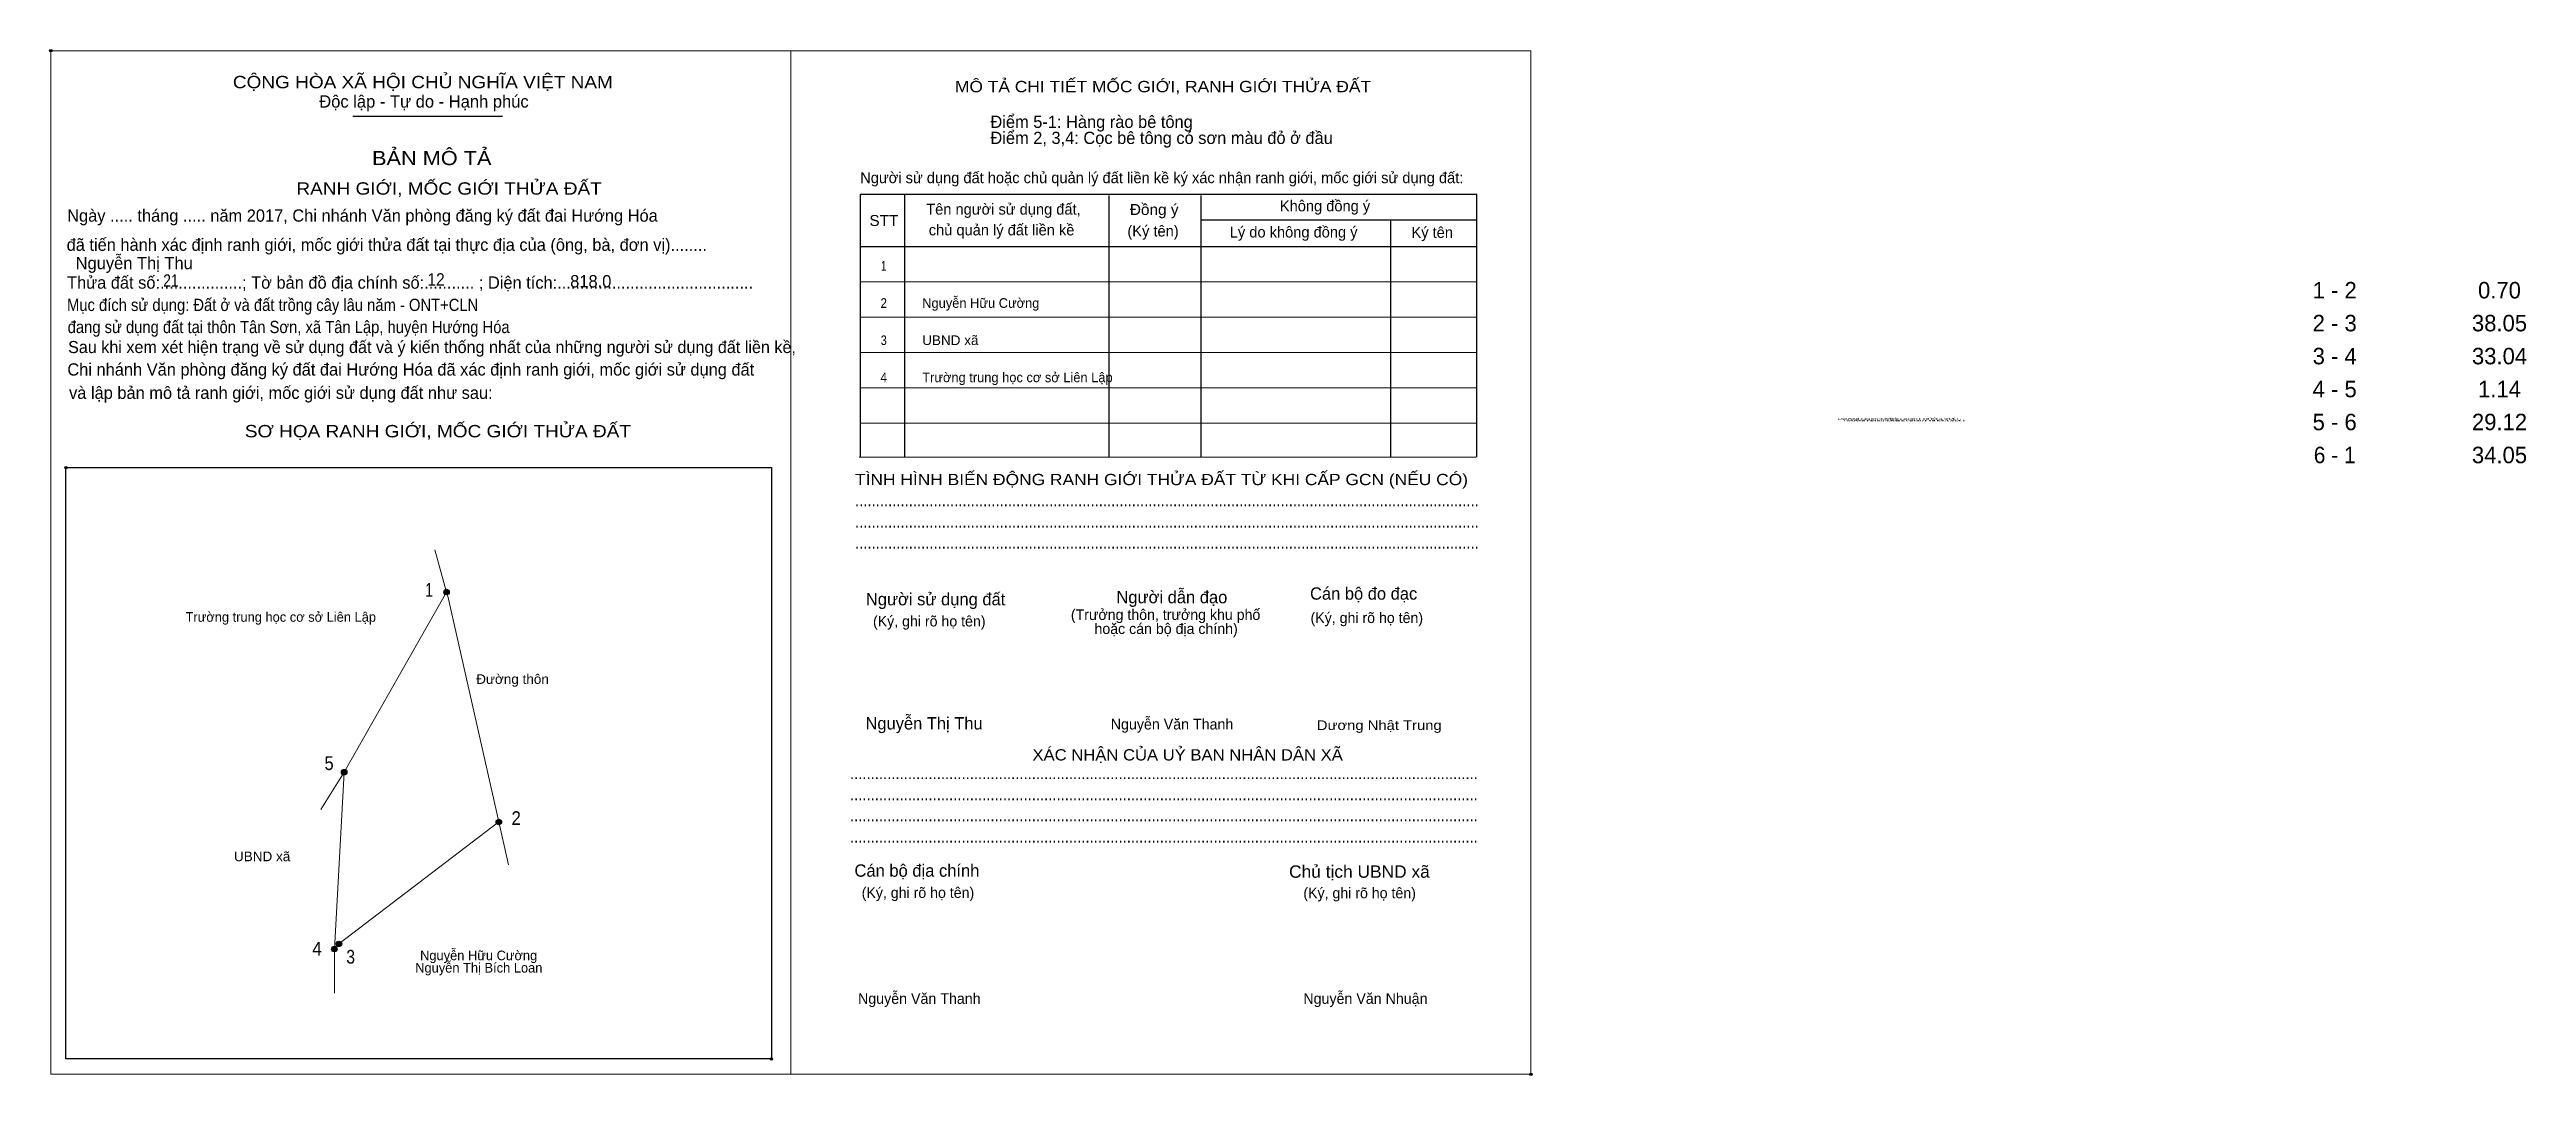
# Model space of a CAD drawing. Header units: metres. Extents: x 547990 to 548397, y 1837692 to 1837861.
import ezdxf
from ezdxf.enums import TextEntityAlignment as Align

# ---------------------------------------------------------------- set-up
doc = ezdxf.new("R2010")
doc.units = ezdxf.units.M
doc.header["$LTSCALE"] = 0.81
doc.header["$PDMODE"] = 32
doc.header["$PDSIZE"] = 0.405
for name, color, linetype, lineweight in [('1', 7, 'Continuous', 25), ('10', 7, 'Continuous', 13), ('11', 7, 'Continuous', 25), ('2', 7, 'Continuous', 13), ('27', 7, 'Continuous', 13)]:
    doc.layers.add(name, color=color, linetype=linetype, lineweight=lineweight)
for name, color, linetype in [('36', 7, 'Continuous'), ('52', 7, 'Continuous'), ('6', 7, 'Continuous'), ('60', 7, 'Continuous'), ('9', 7, 'Continuous')]:
    doc.layers.add(name, color=color, linetype=linetype)

msp = doc.modelspace()

# ---------------------------------------------------------------- hatches: boundary and pattern name
at = {"layer": '11'}
for points in [[(548056.0744, 1837771.3405, 1), (548055.1717, 1837771.3405, 1)], [(548039.2514, 1837741.74, 1), (548038.3486, 1837741.74, 1)], [(548064.6677, 1837733.5563, 1), (548063.765, 1837733.5563, 1)], [(548037.6414, 1837712.66, 1), (548036.7386, 1837712.66, 1)], [(548038.3914, 1837713.52, 1), (548037.4886, 1837713.52, 1)], [(548038.3914, 1837713.52, 1), (548037.4886, 1837713.52, 1)]]:
    msp.add_hatch(color=256, dxfattribs=at).paths.add_polyline_path(points)

# ---------------------------------------------------------------- linework, layer by layer
at = {"layer": '1'}
for p, q in [((548040.23, 1837849.53), (548064.83, 1837849.53)), ((548130.9, 1837836.7), (548130.9, 1837793.51)), ((548164.44, 1837836.52), (548164.44, 1837793.51)), ((548179.58, 1837836.52), (548179.58, 1837793.51)), ((548179.58, 1837832.52), (548224.93, 1837832.52)), ((548210.72, 1837832.52), (548210.72, 1837793.51)), ((548123.61, 1837828.11), (548224.93, 1837828.11))]:
    msp.add_line(p, q, dxfattribs=at)
at = {"layer": '1', "lineweight": 13}
for p, q in [((548123.61, 1837822.31), (548224.93, 1837822.31)), ((548123.61, 1837816.51), (548224.93, 1837816.51)), ((548123.61, 1837810.71), (548224.93, 1837810.71)), ((548123.61, 1837804.91), (548224.93, 1837804.91)), ((548123.61, 1837799.11), (548224.93, 1837799.11)), ((548123.44, 1837793.51), (548224.76, 1837793.51))]:
    msp.add_line(p, q, dxfattribs=at)
at = {"layer": '1'}
msp.add_lwpolyline([(548224.93, 1837793.51), (548224.93, 1837836.7), (548123.61, 1837836.7), (548123.61, 1837793.51)], dxfattribs=at)
msp.add_lwpolyline([(547993.09, 1837791.79), (548109.01, 1837791.79), (548109.01, 1837694.61), (547993.09, 1837694.61)], close=True, dxfattribs=at)
for p in [(547990.59, 1837860.3), (547990.6, 1837860.3), (547993.08, 1837791.79), (547993.09, 1837791.79), (548109.01, 1837694.61), (548233.81, 1837692.1)]:
    msp.add_point(p, dxfattribs=at)
at = {"layer": '10'}
msp.add_lwpolyline([(548037.94, 1837713.52), (548037.19, 1837712.66), (548038.8, 1837741.74), (548055.62, 1837771.34), (548055.81, 1837770.67), (548064.22, 1837733.56)], close=True, dxfattribs=at)
at = {"layer": '11'}
for centre in [(548055.623, 1837771.3405), (548038.8, 1837741.74), (548064.2164, 1837733.5563), (548037.19, 1837712.66), (548037.94, 1837713.52), (548037.94, 1837713.52)]:
    msp.add_circle(centre, 0.4514, dxfattribs=at)
at = {"layer": '2'}
for points in [[(547990.6, 1837860.3), (548112.2, 1837860.3), (548112.2, 1837692.1), (547990.6, 1837692.1)], [(548112.2, 1837860.3), (548233.81, 1837860.3), (548233.81, 1837692.1), (548112.2, 1837692.1)], [(548112.2, 1837860.3), (548233.81, 1837860.3), (548233.81, 1837692.1), (548112.2, 1837692.1)]]:
    msp.add_lwpolyline(points, close=True, dxfattribs=at)
at = {"layer": '27'}
for p, q in [((548055.62, 1837771.34), (548053.68, 1837778.3)), ((548038.8, 1837741.74), (548034.98, 1837735.61)), ((548064.22, 1837733.56), (548065.81, 1837726.51)), ((548037.19, 1837712.66), (548037.24, 1837705.44))]:
    msp.add_line(p, q, dxfattribs=at)

# ---------------------------------------------------------------- texts
at = {"layer": '1'}
for s, height, width, p in [('CỘNG HÒA XÃ HỘI CHỦ NGHĨA VIỆT NAM', 2.03, 1.15, (548020.51, 1837854.14)), ('RANH GIỚI, MỐC GIỚI THỬA ĐẤT', 2.031, 1.15, (548030.95, 1837836.65)), ('Đồng ý', 1.798, 1.05, (548167.91, 1837833.31)), ('STT', 1.798, 1.05, (548125.11, 1837831.51)), ('Mục đích sử dụng: Đất ở và đất trồng cây lâu năm - ONT+CLN', 2.015, 0.9, (547993.26, 1837817.53)), ('đang sử dụng đất tại thôn Tân Sơn, xã Tân Lập, huyện Hướng Hóa', 2.015, 0.9, (547993.37, 1837813.9)), ('SƠ HỌA RANH GIỚI, MỐC GIỚI THỬA ĐẤT', 2.031, 1.15, (548022.48, 1837796.77)), ('RANH GIỚI, MỐC GIỚI THỬA ĐẤT', 0.2542, 3.55, (548284.19, 1837799.65)), ('RANH GIỚI, MỐC GIỚI THỬA ĐẤT', 0.2542, 3.55, (548284.94, 1837799.65)), ('RANH GIỚI, MỐC GIỚI THỬA ĐẤT', 0.2542, 3.55, (548285.18, 1837799.38)), ('RANH GIỚI, MỐC GIỚI THỬA ĐẤT', 0.2542, 3.55, (548285.93, 1837799.38)), ('TÌNH HÌNH BIẾN ĐỘNG RANH GIỚI THỬA ĐẤT TỪ KHI CẤP GCN (NẾU CÓ)', 1.856, 1.15, (548122.75, 1837788.91)), ('.......................................................................................................................................................', 2.03, 0.9, (548122.75, 1837785.43)), ('.......................................................................................................................................................', 2.03, 0.9, (548122.75, 1837781.95)), ('.......................................................................................................................................................', 2.03, 0.9, (548122.75, 1837778.47)), ('Dương Nhật Trung', 1.58, 1.15, (548198.64, 1837748.67)), ('........................................................................................................................................................', 2.03, 0.9, (548121.92, 1837740.6)), ('........................................................................................................................................................', 2.03, 0.9, (548121.92, 1837737.12)), ('........................................................................................................................................................', 2.03, 0.9, (548121.92, 1837733.66)), ('........................................................................................................................................................', 2.03, 0.9, (548121.92, 1837730.18)), ('Chủ tịch UBND xã', 2.03, 1.05, (548194.07, 1837724.39))]:
    msp.add_text(s, height=height, dxfattribs=dict(at, width=width)).set_placement(p)
for s, height, width, p in [('MÔ TẢ CHI TIẾT MỐC GIỚI, RANH GIỚI THỬA ĐẤT', 1.856, 1.15, (548173.36, 1837853.49)), ('BẢN MÔ TẢ', 2.32, 1.15, (548053.195, 1837841.51)), ('XÁC NHẬN CỦA UỶ BAN NHÂN DÂN XÃ', 1.857, 1.1, (548177.405, 1837743.66))]:
    msp.add_text(s, height=height, dxfattribs=dict(at, width=width)).set_placement(p, align=Align.CENTER)
for s, height, p in [('Độc lập - Tự do - Hạnh phúc', 2.03, (548034.71, 1837850.96)), ('Điểm 5-1: Hàng rào bê tông', 2.015, (548145, 1837847.62)), ('Điểm 2, 3,4: Cọc bê tông có sơn màu đỏ ở đầu', 2.015, (548145, 1837844.98)), ('Người sử dụng đất hoặc chủ quản lý đất liền kề ký xác nhận ranh giới, mốc giới sử dụng đất:', 1.798, (548123.6, 1837838.54)), ('Ngày ..... tháng ..... năm 2017, Chi nhánh Văn phòng đăng ký đất đai Hướng Hóa', 2.015, (547993.29, 1837832.21)), ('Tên người sử dụng đất,', 1.798, (548134.45, 1837833.37)), ('Không đồng ý', 1.798, (548192.56, 1837833.91)), ('chủ quản lý đất liền kề', 1.798, (548134.87, 1837829.96)), ('(Ký tên)', 1.798, (548167.51, 1837829.78)), ('Lý do không đồng ý', 1.798, (548184.33, 1837829.61)), ('Ký tên', 1.798, (548214.19, 1837829.55)), (' đã tiến hành xác định ranh giới, mốc giới thửa đất tại thực địa của (ông, bà, đơn vị)........', 2.015, (547992.45, 1837827.42)), ('Thửa đất số:..................; Tờ bản đồ địa chính số:........... ; Diện tích:...........................................', 2.015, (547993.26, 1837821.2)), ('Sau khi xem xét hiện trạng về sử dụng đất và ý kiến thống nhất của những người sử dụng đất liền kề,', 1.984, (547993.43, 1837810.62)), ('Chi nhánh Văn phòng đăng ký đất đai Hướng Hóa đã xác định ranh giới, mốc giới sử dụng đất', 2.015, (547993.32, 1837806.92)), (' và lập bản mô tả ranh giới, mốc giới sử dụng đất như sau:', 2.015, (547992.85, 1837803.09)), ('Người sử dụng đất', 2.03, (548124.53, 1837769.16)), ('Người dẫn đạo', 2.029, (548165.7, 1837769.5)), ('Cán bộ đo đạc', 2.025, (548197.52, 1837770.09)), ('(Ký, ghi rõ họ tên)', 1.74, (548125.7, 1837765.69)), ('(Ký, ghi rõ họ tên)', 1.74, (548197.6, 1837766.25)), ('Nguyễn Văn Thanh', 1.748, (548164.77, 1837748.76)), ('Cán bộ địa chính', 2.03, (548122.66, 1837724.56)), ('(Ký, ghi rõ họ tên)', 1.74, (548123.84, 1837721.08)), ('(Ký, ghi rõ họ tên)', 1.74, (548196.42, 1837721.02)), ('Nguyễn Văn Thanh', 1.748, (548123.24, 1837703.67)), ('Nguyễn Văn Nhuận', 1.748, (548196.42, 1837703.67))]:
    msp.add_text(s, height=height, dxfattribs=at).set_placement(p)
for s, p in [('(Trưởng thôn, trưởng khu phố', (548173.78, 1837766.76)), ('hoặc cán bộ địa chính)', (548173.87, 1837764.45))]:
    msp.add_text(s, height=1.74, dxfattribs=at).set_placement(p, align=Align.CENTER)
at = {"layer": '36'}
for s, p in [('Trường trung học cơ sở Liên Lập', (548028.385, 1837766.46)), ('Nguyễn Hữu Cường', (548060.9, 1837710.84)), ('Nguyễn Thị Bích Loan', (548060.925, 1837708.81))]:
    msp.add_text(s, height=1.58, dxfattribs=at).set_placement(p, align=Align.CENTER)
at = {"layer": '36', "width": 1.05}
for s, p in [('Đường thôn', (548066.465, 1837756.25)), ('UBND xã', (548025.325, 1837727.11))]:
    msp.add_text(s, height=1.58, dxfattribs=at).set_placement(p, align=Align.CENTER)
at = {"layer": '52'}
for s, p in [('1 - 2', (548365.895, 1837819.6)), ('0.70', (548392.97, 1837819.6)), ('2 - 3', (548365.895, 1837814.19)), ('38.05', (548392.975, 1837814.19)), ('3 - 4', (548365.895, 1837808.77)), ('33.04', (548392.98, 1837808.77)), ('4 - 5', (548365.89, 1837803.35)), ('1.14', (548392.97, 1837803.35)), ('5 - 6', (548365.89, 1837797.94)), ('29.12', (548392.98, 1837797.94)), ('34.05', (548392.975, 1837792.52))]:
    msp.add_text(s, height=2.708, dxfattribs=at).set_placement(p, align=Align.CENTER)
at = {"layer": '52', "width": 0.95}
msp.add_text('6 - 1', height=2.708, dxfattribs=at).set_placement((548365.895, 1837792.52), align=Align.CENTER)
at = {"layer": '6'}
for s, p in [('Nguyễn Thị Thu', (547994.68, 1837824.4)), ('818.0', (548075.94, 1837821.41)), ('Nguyễn Thị Thu', (548124.47, 1837748.76))]:
    msp.add_text(s, height=2.023, dxfattribs=at).set_placement(p)
for s, width, p in [('21', 0.85, (548009.06, 1837821.53)), ('12', 0.95, (548052.47, 1837821.72))]:
    msp.add_text(s, height=2.023, dxfattribs=dict(at, width=width)).set_placement(p)
at = {"layer": '60'}
for s, width, p in [('1', 0.75, (548127.465, 1837824.17)), ('2', 0.9, (548127.47, 1837818.05)), ('3', 0.85, (548127.47, 1837811.94)), ('4', 0.9, (548127.465, 1837805.83))]:
    msp.add_text(s, height=1.58, dxfattribs=dict(at, width=width)).set_placement(p, align=Align.CENTER)
for s, p in [('Nguyễn Hữu Cường', (548133.79, 1837818.05)), ('Trường trung học cơ sở Liên Lập', (548133.79, 1837805.83))]:
    msp.add_text(s, height=1.58, dxfattribs=at).set_placement(p)
at = {"layer": '60', "width": 1.05}
msp.add_text('UBND xã', height=1.58, dxfattribs=at).set_placement((548133.79, 1837811.94))
at = {"layer": '9'}
for s, width, p in [('1', 0.75, (548052.76, 1837770.56)), ('5', 0.9, (548036.325, 1837742.09)), ('2', 0.9, (548067.065, 1837733.07)), ('4', 0.95, (548034.335, 1837711.6)), ('3', 0.85, (548039.87, 1837710.28))]:
    msp.add_text(s, height=2.257, dxfattribs=dict(at, width=width)).set_placement(p, align=Align.CENTER)

doc.saveas('drawing.dxf')
